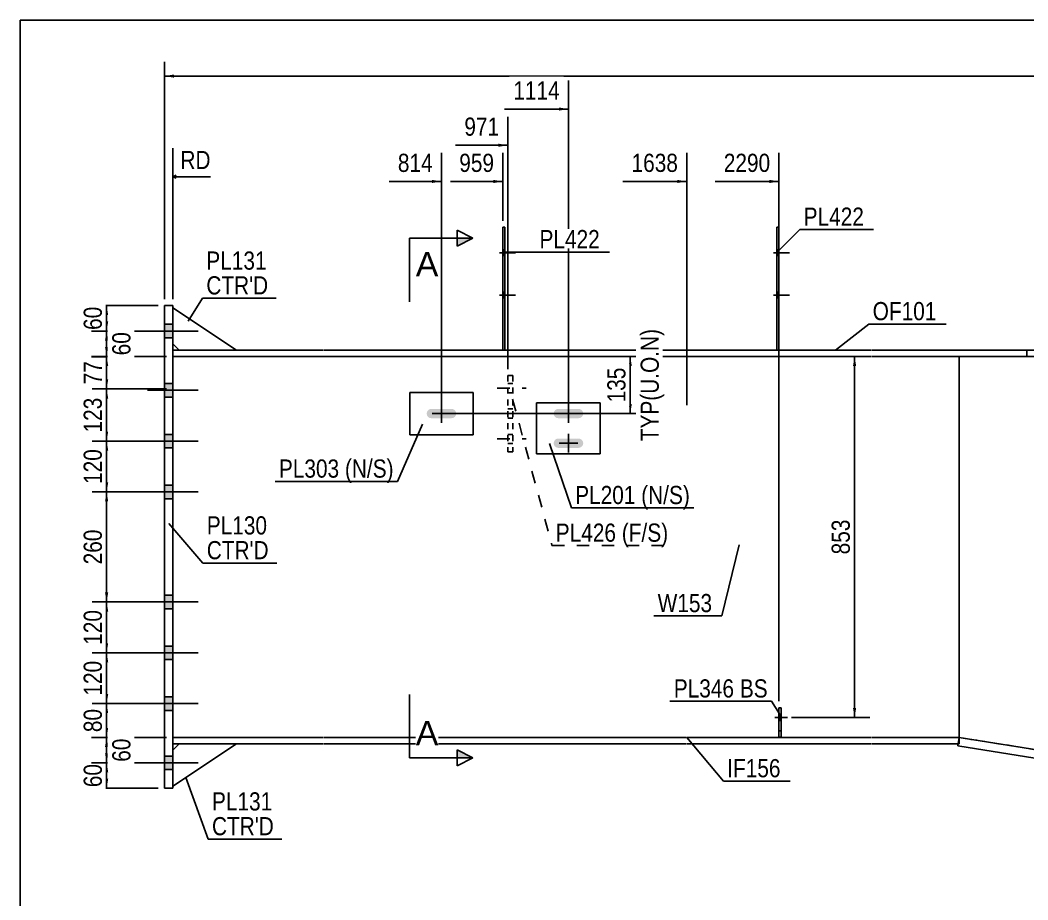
# Model space of a CAD drawing. Header units: millimetres. Extents: x -352 to 52, y -184 to 93.
# Drawn here: x -349.5 to -190.8, y -45.6 to 92.9 of the extents above; entities that cross this region are included whole.
import ezdxf

# ---------------------------------------------------------------- set-up
doc = ezdxf.new("R2010")
doc.units = ezdxf.units.MM
doc.linetypes.add('DXK_LINE_DOT1', pattern=[1.8814, 0.9407, -0.9407])
doc.linetypes.add('DXK_LINE_DOT2', pattern=[3.9198, 1.9599, -1.9599])
doc.styles.add('Arial', font='ARIAL.TTF', dxfattribs={"height": 0.2})
doc.styles.add('Arial Narrow', font='ARIALN.TTF', dxfattribs={"height": 0.2})

# ---------------------------------------------------------------- blocks, each defined once
blk = doc.blocks.new('Unknown-628699806-1211')
at = {"color": 5, "linetype": 'Continuous'}
for p, q in [((50.45, 92.95), (-349.55, 92.95)), ((-349.55, 92.95), (-349.55, -184.05))]:
    blk.add_line(p, q, dxfattribs=at)
blk = doc.blocks.new('Bolt-628699806-1701 - 1232')
at = {"color": 3, "linetype": 'DXK_LINE_DOT2'}
for p, q in [((-230.65, -16.85), (-228.45, -16.85)), ((-230.02, -16.38), (-229.69, -16.38)), ((-230.02, -17.31), (-229.69, -17.31))]:
    blk.add_line(p, q, dxfattribs=at)
blk = doc.blocks.new('Bolt-628699806-1703 - 1232')
at = {"linetype": 'Continuous'}
for points in [[(-230.02, 55.87), (-230.02, 56.8), (-230.35, 56.8), (-230.35, 55.87)], [(-230.02, 55.87), (-230.02, 56.8), (-230.35, 56.8), (-230.35, 55.87)], [(-230.02, 49.2), (-230.02, 50.13), (-230.35, 50.13), (-230.35, 49.2)], [(-230.02, 49.2), (-230.02, 50.13), (-230.35, 50.13), (-230.35, 49.2)]]:
    blk.add_hatch(color=3, dxfattribs=at).paths.add_polyline_path(points)
at = {"color": 3, "linetype": 'Continuous'}
for p, q in [((-230.89, 56.33), (-228.35, 56.33)), ((-230.89, 56.33), (-228.35, 56.33)), ((-230.35, 56.8), (-230.02, 56.8)), ((-230.35, 56.8), (-230.02, 56.8)), ((-230.35, 55.87), (-230.02, 55.87)), ((-230.35, 55.87), (-230.02, 55.87)), ((-230.89, 49.67), (-228.35, 49.67)), ((-230.89, 49.67), (-228.35, 49.67)), ((-230.35, 50.13), (-230.02, 50.13)), ((-230.35, 50.13), (-230.02, 50.13)), ((-230.35, 49.2), (-230.02, 49.2)), ((-230.35, 49.2), (-230.02, 49.2))]:
    blk.add_line(p, q, dxfattribs=at)
blk = doc.blocks.new('Part-628699806-1369 - 1232')
at = {"color": 2, "linetype": 'Continuous'}
for p, q in [((-326.82, 48), (-325.49, 48)), ((-326.82, -28), (-326.82, 48)), ((-325.49, 48), (-325.49, -28)), ((-325.49, -28), (-326.82, -28))]:
    blk.add_line(p, q, dxfattribs=at)
blk = doc.blocks.new('Part-628699806-1462 - 1232')
at = {"color": 2, "linetype": 'Continuous'}
for p, q in [((-273.19, 60.33), (-273.52, 60.33)), ((-273.52, 60.33), (-273.52, 41)), ((-273.19, 60.33), (-273.19, 41))]:
    blk.add_line(p, q, dxfattribs=at)
at = {"color": 7, "linetype": 'DXK_LINE_DOT1'}
blk.add_line((-273.52, 41), (-273.19, 41), dxfattribs=at)
blk = doc.blocks.new('Part-628699806-1398 - 1232')
at = {"color": 2, "linetype": 'Continuous'}
for p, q in [((-325.49, 47.67), (-315.49, 41)), ((-324.49, 41), (-325.49, 42))]:
    blk.add_line(p, q, dxfattribs=at)
at = {"color": 7, "linetype": 'DXK_LINE_DOT1'}
for p, q in [((-325.49, 42), (-325.49, 47.67)), ((-315.49, 41), (-324.49, 41))]:
    blk.add_line(p, q, dxfattribs=at)
blk = doc.blocks.new('Part-628699806-1403 - 1232')
at = {"color": 2, "linetype": 'Continuous'}
for p, q in [((-315.49, -21), (-325.49, -27.67)), ((-325.49, -22), (-324.49, -21))]:
    blk.add_line(p, q, dxfattribs=at)
at = {"color": 7, "linetype": 'DXK_LINE_DOT1'}
for p, q in [((-325.49, -27.67), (-325.49, -22)), ((-324.49, -21), (-315.49, -21))]:
    blk.add_line(p, q, dxfattribs=at)
blk = doc.blocks.new('Part-628699806-1489 - 1232')
at = {"color": 2, "linetype": 'Continuous'}
for p, q in [((-230.02, 60.33), (-230.35, 60.33)), ((-230.35, 60.33), (-230.35, 41)), ((-230.02, 60.33), (-230.02, 41))]:
    blk.add_line(p, q, dxfattribs=at)
at = {"color": 7, "linetype": 'DXK_LINE_DOT1'}
blk.add_line((-230.35, 41), (-230.02, 41), dxfattribs=at)
blk = doc.blocks.new('Part-628699806-1425 - 1232')
at = {"color": 2, "linetype": 'Continuous'}
for p, q in [((-258.19, 32.67), (-268.19, 32.67)), ((-268.19, 32.67), (-268.19, 24.67)), ((-258.19, 24.67), (-258.19, 32.67)), ((-268.19, 24.67), (-258.19, 24.67))]:
    blk.add_line(p, q, dxfattribs=at)
blk = doc.blocks.new('Part-628699806-1511 - 1232')
at = {"color": 2, "linetype": 'Continuous'}
for p, q in [((-230.02, -19.98), (-230.02, -15.31)), ((-229.69, -15.31), (-230.02, -15.31)), ((-229.69, -19.98), (-229.69, -15.31)), ((-230.02, -19.98), (-229.69, -19.98))]:
    blk.add_line(p, q, dxfattribs=at)
at = {"color": 7, "linetype": 'DXK_LINE_DOT1'}
blk.add_line((-230.02, -18.98), (-229.69, -18.98), dxfattribs=at)
blk = doc.blocks.new('Part-628699806-1484 - 1232')
at = {"color": 2, "linetype": 'Continuous'}
for p, q in [((-301.89, -20), (-325.49, -20)), ((-244.59, -20), (-301.79, -20)), ((-215.55, -20), (-244.49, -20)), ((-201.64, -20), (-215.45, -20)), ((-325.49, -21), (-301.89, -21)), ((-301.79, -21), (-244.59, -21)), ((-244.49, -21), (-215.55, -21)), ((-215.45, -21), (-201.8, -21))]:
    blk.add_line(p, q, dxfattribs=at)
at = {"color": 7, "linetype": 'DXK_LINE_DOT1'}
for p, q in [((-325.49, -20), (-325.49, -21)), ((-201.64, -21), (-201.64, -20)), ((-201.64, -21), (-201.8, -21))]:
    blk.add_line(p, q, dxfattribs=at)
blk = doc.blocks.new('Bolt-628699806-1708 - 1232')
at = {"linetype": 'Continuous'}
for points in [[(-326.82, 45.07), (-326.82, 42.93), (-325.49, 42.93), (-325.49, 45.07)], [(-326.82, 45.07), (-326.82, 42.93), (-325.49, 42.93), (-325.49, 45.07)], [(-326.82, 35.73), (-326.82, 33.6), (-325.49, 33.6), (-325.49, 35.73)], [(-326.82, 35.73), (-326.82, 33.6), (-325.49, 33.6), (-325.49, 35.73)], [(-326.82, 27.73), (-326.82, 25.6), (-325.49, 25.6), (-325.49, 27.73)], [(-326.82, 27.73), (-326.82, 25.6), (-325.49, 25.6), (-325.49, 27.73)], [(-326.82, 19.73), (-326.82, 17.6), (-325.49, 17.6), (-325.49, 19.73)], [(-326.82, 19.73), (-326.82, 17.6), (-325.49, 17.6), (-325.49, 19.73)], [(-326.82, 2.4), (-326.82, 0.27), (-325.49, 0.27), (-325.49, 2.4)], [(-326.82, 2.4), (-326.82, 0.27), (-325.49, 0.27), (-325.49, 2.4)], [(-326.82, -5.6), (-326.82, -7.73), (-325.49, -7.73), (-325.49, -5.6)], [(-326.82, -5.6), (-326.82, -7.73), (-325.49, -7.73), (-325.49, -5.6)], [(-326.82, -13.6), (-326.82, -15.73), (-325.49, -15.73), (-325.49, -13.6)], [(-326.82, -13.6), (-326.82, -15.73), (-325.49, -15.73), (-325.49, -13.6)], [(-326.82, -22.93), (-326.82, -25.07), (-325.49, -25.07), (-325.49, -22.93)], [(-326.82, -22.93), (-326.82, -25.07), (-325.49, -25.07), (-325.49, -22.93)]]:
    blk.add_hatch(color=3, dxfattribs=at).paths.add_polyline_path(points)
at = {"color": 3, "linetype": 'Continuous'}
for p, q in [((-326.82, 45.07), (-325.49, 45.07)), ((-326.82, 45.07), (-325.49, 45.07)), ((-329.47, 44), (-321.49, 44)), ((-329.47, 44), (-321.49, 44)), ((-326.82, 42.93), (-325.49, 42.93)), ((-326.82, 42.93), (-325.49, 42.93)), ((-326.82, 35.73), (-325.49, 35.73)), ((-326.82, 35.73), (-325.49, 35.73)), ((-329.47, 34.67), (-321.49, 34.67)), ((-329.47, 34.67), (-321.49, 34.67)), ((-326.82, 33.6), (-325.49, 33.6)), ((-326.82, 33.6), (-325.49, 33.6)), ((-326.82, 27.73), (-325.49, 27.73)), ((-326.82, 27.73), (-325.49, 27.73)), ((-329.47, 26.67), (-321.49, 26.67)), ((-329.47, 26.67), (-321.49, 26.67)), ((-326.82, 25.6), (-325.49, 25.6)), ((-326.82, 25.6), (-325.49, 25.6)), ((-326.82, 19.73), (-325.49, 19.73)), ((-326.82, 19.73), (-325.49, 19.73)), ((-329.47, 18.67), (-321.49, 18.67)), ((-329.47, 18.67), (-321.49, 18.67)), ((-326.82, 17.6), (-325.49, 17.6)), ((-326.82, 17.6), (-325.49, 17.6)), ((-326.82, 2.4), (-325.49, 2.4)), ((-326.82, 2.4), (-325.49, 2.4)), ((-329.47, 1.33), (-321.49, 1.33)), ((-329.47, 1.33), (-321.49, 1.33)), ((-326.82, 0.27), (-325.49, 0.27)), ((-326.82, 0.27), (-325.49, 0.27)), ((-326.82, -5.6), (-325.49, -5.6)), ((-326.82, -5.6), (-325.49, -5.6)), ((-329.47, -6.67), (-321.49, -6.67)), ((-329.47, -6.67), (-321.49, -6.67)), ((-326.82, -7.73), (-325.49, -7.73)), ((-326.82, -7.73), (-325.49, -7.73)), ((-326.82, -13.6), (-325.49, -13.6)), ((-326.82, -13.6), (-325.49, -13.6)), ((-329.47, -14.67), (-321.49, -14.67)), ((-329.47, -14.67), (-321.49, -14.67)), ((-326.82, -15.73), (-325.49, -15.73)), ((-326.82, -15.73), (-325.49, -15.73)), ((-326.82, -22.93), (-325.49, -22.93)), ((-326.82, -22.93), (-325.49, -22.93)), ((-329.47, -24), (-321.49, -24)), ((-329.47, -24), (-321.49, -24)), ((-326.82, -25.07), (-325.49, -25.07)), ((-326.82, -25.07), (-325.49, -25.07))]:
    blk.add_line(p, q, dxfattribs=at)
blk = doc.blocks.new('Part-628699806-1533 - 1232')
at = {"color": 7, "linetype": 'DXK_LINE_DOT1'}
for p, q in [((-230.02, -15.31), (-230.02, -19.98)), ((-229.69, -15.31), (-230.02, -15.31)), ((-229.69, -19.98), (-229.69, -15.31)), ((-230.02, -19.98), (-229.69, -19.98))]:
    blk.add_line(p, q, dxfattribs=at)
blk = doc.blocks.new('Part-628699806-1555 - 1232')
at = {"color": 2, "linetype": 'Continuous'}
for p, q in [((-278.19, 34.33), (-288.19, 34.33)), ((-288.19, 34.33), (-288.19, 27.67)), ((-278.19, 27.67), (-278.19, 34.33)), ((-288.19, 27.67), (-278.19, 27.67))]:
    blk.add_line(p, q, dxfattribs=at)
blk = doc.blocks.new('Bolt-628699806-1705 - 1232')
at = {"linetype": 'Continuous'}
for points in [[(-273.19, 55.87), (-273.19, 56.8), (-273.52, 56.8), (-273.52, 55.87)], [(-273.19, 55.87), (-273.19, 56.8), (-273.52, 56.8), (-273.52, 55.87)], [(-273.19, 49.2), (-273.19, 50.13), (-273.52, 50.13), (-273.52, 49.2)], [(-273.19, 49.2), (-273.19, 50.13), (-273.52, 50.13), (-273.52, 49.2)]]:
    blk.add_hatch(color=3, dxfattribs=at).paths.add_polyline_path(points)
at = {"color": 3, "linetype": 'Continuous'}
for p, q in [((-274.05, 56.33), (-271.52, 56.33)), ((-274.05, 56.33), (-271.52, 56.33)), ((-273.52, 56.8), (-273.19, 56.8)), ((-273.52, 56.8), (-273.19, 56.8)), ((-273.52, 55.87), (-273.19, 55.87)), ((-273.52, 55.87), (-273.19, 55.87)), ((-274.05, 49.67), (-271.52, 49.67)), ((-274.05, 49.67), (-271.52, 49.67)), ((-273.52, 50.13), (-273.19, 50.13)), ((-273.52, 50.13), (-273.19, 50.13)), ((-273.52, 49.2), (-273.19, 49.2)), ((-273.52, 49.2), (-273.19, 49.2))]:
    blk.add_line(p, q, dxfattribs=at)
blk = doc.blocks.new('Bolt-628699806-1699 - 1232')
at = {"linetype": 'Continuous'}
blk.add_hatch(color=3, dxfattribs=at).paths.add_polyline_path([(-285.3, 31.52), (-285.46, 31.28), (-285.52, 31), (-285.46, 30.72), (-285.3, 30.48), (-285.07, 30.32), (-284.79, 30.27), (-281.59, 30.27), (-281.31, 30.32), (-281.07, 30.48), (-280.91, 30.72), (-280.85, 31), (-280.91, 31.28), (-281.07, 31.52), (-281.31, 31.68), (-281.59, 31.73), (-284.79, 31.73), (-285.07, 31.68)])
at = {"color": 3, "linetype": 'Continuous'}
for p, q in [((-283.19, 32.47), (-283.19, 29.53)), ((-281.72, 31), (-284.65, 31))]:
    blk.add_line(p, q, dxfattribs=at)
blk = doc.blocks.new('Bolt-628699806-1700 - 1232')
at = {"color": 3, "linetype": 'DXK_LINE_DOT2'}
for p, q in [((-274.39, 35), (-269.85, 35)), ((-272.72, 35.73), (-271.92, 35.73)), ((-272.72, 34.27), (-271.92, 34.27)), ((-274.39, 31), (-269.85, 31)), ((-272.72, 31.73), (-271.92, 31.73)), ((-272.72, 30.27), (-271.92, 30.27)), ((-274.39, 27), (-269.85, 27)), ((-272.72, 27.73), (-271.92, 27.73)), ((-272.72, 26.27), (-271.92, 26.27))]:
    blk.add_line(p, q, dxfattribs=at)
blk = doc.blocks.new('Bolt-628699806-1702 - 1232')
at = {"linetype": 'Continuous'}
blk.add_hatch(color=3, dxfattribs=at).paths.add_polyline_path([(-229.69, -17.31), (-229.69, -16.38), (-230.02, -16.38), (-230.02, -17.31)])
at = {"color": 3, "linetype": 'Continuous'}
for p, q in [((-230.55, -16.85), (-229.69, -16.85)), ((-230.02, -16.38), (-229.69, -16.38)), ((-230.02, -17.31), (-229.69, -17.31))]:
    blk.add_line(p, q, dxfattribs=at)
blk = doc.blocks.new('Bolt-628699806-1710 - 1232')
at = {"linetype": 'Continuous'}
for points in [[(-265.3, 31.52), (-265.46, 31.28), (-265.52, 31), (-265.46, 30.72), (-265.3, 30.48), (-265.07, 30.32), (-264.79, 30.27), (-261.59, 30.27), (-261.31, 30.32), (-261.07, 30.48), (-260.91, 30.72), (-260.85, 31), (-260.91, 31.28), (-261.07, 31.52), (-261.31, 31.68), (-261.59, 31.73), (-264.79, 31.73), (-265.07, 31.68)], [(-265.3, 26.85), (-265.46, 26.61), (-265.52, 26.33), (-265.46, 26.05), (-265.3, 25.82), (-265.07, 25.66), (-264.79, 25.6), (-261.59, 25.6), (-261.31, 25.66), (-261.07, 25.82), (-260.91, 26.05), (-260.85, 26.33), (-260.91, 26.61), (-261.07, 26.85), (-261.31, 27.01), (-261.59, 27.07), (-264.79, 27.07), (-265.07, 27.01)]]:
    blk.add_hatch(color=3, dxfattribs=at).paths.add_polyline_path(points)
at = {"color": 3, "linetype": 'Continuous'}
for p, q in [((-263.19, 32.47), (-263.19, 29.53)), ((-261.72, 31), (-264.65, 31)), ((-263.19, 27.8), (-263.19, 24.87)), ((-261.72, 26.33), (-264.65, 26.33))]:
    blk.add_line(p, q, dxfattribs=at)
blk = doc.blocks.new('Part-628699806-1753 - 1232')
at = {"color": 7, "linetype": 'DXK_LINE_DOT1'}
for p, q in [((-272.72, 37), (-272.72, 25)), ((-272.72, 37), (-271.92, 37)), ((-271.92, 37), (-271.92, 25)), ((-272.72, 25), (-271.92, 25))]:
    blk.add_line(p, q, dxfattribs=at)
blk = doc.blocks.new('Part-628699806-1895 - 1232')
at = {"color": 2, "linetype": 'Continuous'}
for p, q in [((-201.64, -20), (-201.85, -21.32)), ((-76.16, -40), (-201.64, -20)), ((-76.37, -41.32), (-201.85, -21.32)), ((-76.16, -40), (-76.37, -41.32))]:
    blk.add_line(p, q, dxfattribs=at)
blk = doc.blocks.new('Part-628699806-1917 - 1232')
at = {"color": 7, "linetype": 'DXK_LINE_DOT1'}
for p, q in [((-301.89, 40), (-325.49, 40)), ((-325.49, 40), (-325.49, -20)), ((-244.59, 40), (-301.79, 40)), ((-215.55, 40), (-244.49, 40)), ((-201.64, 40), (-215.45, 40)), ((-201.64, 40), (-201.64, -20)), ((-301.89, -20), (-325.49, -20)), ((-244.59, -20), (-301.79, -20)), ((-215.55, -20), (-244.49, -20)), ((-201.64, -20), (-215.45, -20))]:
    blk.add_line(p, q, dxfattribs=at)
blk = doc.blocks.new('Part-628699806-1939 - 1232')
at = {"color": 2, "linetype": 'Continuous'}
blk.add_line((-201.64, 40), (-201.64, -20), dxfattribs=at)
at = {"color": 7, "linetype": 'DXK_LINE_DOT1'}
for p, q in [((-76.16, 40), (-201.64, 40)), ((-76.16, -40), (-76.16, 40)), ((-201.64, -20), (-76.16, -40))]:
    blk.add_line(p, q, dxfattribs=at)
blk = doc.blocks.new('Part-628699806-1961 - 1232')
at = {"color": 2, "linetype": 'Continuous'}
for p, q in [((-301.89, 41), (-325.49, 41)), ((-301.89, 40), (-325.49, 40)), ((-244.59, 41), (-301.79, 41)), ((-244.59, 40), (-301.79, 40)), ((-215.55, 41), (-244.49, 41)), ((-215.55, 40), (-244.49, 40)), ((-191, 41), (-215.45, 41)), ((-191, 40), (-215.45, 40))]:
    blk.add_line(p, q, dxfattribs=at)
at = {"color": 7, "linetype": 'DXK_LINE_DOT1'}
for p, q in [((-325.49, 41), (-325.49, 40)), ((-191, 41), (-191, 40))]:
    blk.add_line(p, q, dxfattribs=at)
blk = doc.blocks.new('Part-628699806-1983 - 1232')
at = {"color": 2, "linetype": 'Continuous'}
for p, q in [((-191, 41), (23.69, 41)), ((-191, 41), (-191, 40)), ((-191, 40), (23.69, 40))]:
    blk.add_line(p, q, dxfattribs=at)
blk = doc.blocks.new('StraightDimension-628699806-2635 - 1232')
at = {"linetype": 'Continuous'}
for points in [[(-336.18, 46.5), (-335.93, 48), (-335.68, 46.5)], [(-335.68, 45.5), (-335.93, 44), (-336.18, 45.5)]]:
    blk.add_hatch(color=7, dxfattribs=at).paths.add_polyline_path(points)
at = {"color": 7, "linetype": 'Continuous'}
for p, q in [((-327.82, 48), (-338.18, 48)), ((-335.93, 44), (-335.93, 48)), ((-326.49, 44), (-338.18, 44))]:
    blk.add_line(p, q, dxfattribs=at)
at = {"color": 0}
blk.add_wipeout([(-336.08, 48.43), (-340.28, 48.43), (-340.28, 43.57), (-336.08, 43.57)], dxfattribs=at)
at = {"color": 3, "style": 'Arial Narrow'}
blk.add_text('60', height=2.863, rotation=90.0002, dxfattribs=at).set_placement((-336.68, 44.17))
blk = doc.blocks.new('StraightDimension-628699806-2567 - 1232')
at = {"linetype": 'Continuous'}
for points in [[(-336.18, -16.16), (-335.93, -14.66), (-335.68, -16.16)], [(-335.68, -18.5), (-335.93, -20), (-336.18, -18.5)]]:
    blk.add_hatch(color=7, dxfattribs=at).paths.add_polyline_path(points)
at = {"color": 7, "linetype": 'Continuous'}
for p, q in [((-326.49, -14.66), (-338.18, -14.66)), ((-335.93, -20), (-335.93, -14.66)), ((-326.49, -20), (-338.18, -20))]:
    blk.add_line(p, q, dxfattribs=at)
at = {"color": 0}
blk.add_wipeout([(-336.08, -14.9), (-340.28, -14.9), (-340.28, -19.76), (-336.08, -19.76)], dxfattribs=at)
at = {"color": 3, "style": 'Arial Narrow'}
blk.add_text('80', height=2.863, rotation=90.0002, dxfattribs=at).set_placement((-336.68, -19.16))
blk = doc.blocks.new('StraightDimension-628699806-2582 - 1232')
at = {"linetype": 'Continuous'}
for points in [[(-336.18, -0.17), (-335.93, 1.33), (-335.68, -0.17)], [(-335.68, -5.17), (-335.93, -6.67), (-336.18, -5.17)]]:
    blk.add_hatch(color=7, dxfattribs=at).paths.add_polyline_path(points)
at = {"color": 7, "linetype": 'Continuous'}
for p, q in [((-326.49, 1.33), (-338.18, 1.33)), ((-335.93, -6.67), (-335.93, 1.33)), ((-326.49, -6.67), (-338.18, -6.67))]:
    blk.add_line(p, q, dxfattribs=at)
at = {"color": 0}
blk.add_wipeout([(-336.08, 0.68), (-340.28, 0.68), (-340.28, -6.01), (-336.08, -6.01)], dxfattribs=at)
at = {"color": 3, "style": 'Arial Narrow'}
blk.add_text('120', height=2.863, rotation=90.0002, dxfattribs=at).set_placement((-336.68, -5.41))
blk = doc.blocks.new('StraightDimension-628699806-2574 - 1232')
at = {"linetype": 'Continuous'}
for points in [[(-336.18, -8.17), (-335.93, -6.67), (-335.68, -8.17)], [(-335.68, -13.16), (-335.93, -14.66), (-336.18, -13.16)]]:
    blk.add_hatch(color=7, dxfattribs=at).paths.add_polyline_path(points)
at = {"color": 7, "linetype": 'Continuous'}
for p, q in [((-326.49, -6.67), (-338.18, -6.67)), ((-335.93, -14.66), (-335.93, -6.67)), ((-326.49, -14.66), (-338.18, -14.66))]:
    blk.add_line(p, q, dxfattribs=at)
at = {"color": 0}
blk.add_wipeout([(-336.08, -7.32), (-340.28, -7.32), (-340.28, -14.01), (-336.08, -14.01)], dxfattribs=at)
at = {"color": 3, "style": 'Arial Narrow'}
blk.add_text('120', height=2.863, rotation=90.0002, dxfattribs=at).set_placement((-336.68, -13.41))
blk = doc.blocks.new('StraightDimension-628699806-2474 - 1232')
at = {"linetype": 'Continuous'}
blk.add_hatch(color=7, dxfattribs=at).paths.add_polyline_path([(-325.32, 83.89), (-326.82, 84.14), (-325.32, 84.39)])
at = {"color": 7, "linetype": 'Continuous'}
for p, q in [((-326.82, 49), (-326.82, 86.39)), ((-326.82, 84.14), (36.03, 84.14))]:
    blk.add_line(p, q, dxfattribs=at)
blk = doc.blocks.new('StraightDimension-628699806-2503 - 1232')
at = {"linetype": 'Continuous'}
for points in [[(-218.36, 38.5), (-218.11, 40), (-217.86, 38.5)], [(-217.86, -15.35), (-218.11, -16.85), (-218.36, -15.35)]]:
    blk.add_hatch(color=7, dxfattribs=at).paths.add_polyline_path(points)
at = {"color": 7, "linetype": 'Continuous'}
for p, q in [((-228.07, 40), (-215.71, 40)), ((-218.11, -16.85), (-218.11, 40)), ((-228.07, -16.85), (-215.71, -16.85))]:
    blk.add_line(p, q, dxfattribs=at)
at = {"color": 0}
blk.add_wipeout([(-218.26, 14.92), (-222.46, 14.92), (-222.46, 8.23), (-218.26, 8.23)], dxfattribs=at)
at = {"color": 3, "style": 'Arial Narrow'}
blk.add_text('853', height=2.863, rotation=90.0002, dxfattribs=at).set_placement((-218.86, 8.83))
blk = doc.blocks.new('StraightDimension-628699806-2515 - 1232')
at = {"linetype": 'Continuous'}
for points in [[(-253.7, 38.5), (-253.45, 40), (-253.2, 38.5)], [(-253.2, 32.5), (-253.45, 31), (-253.7, 32.5)]]:
    blk.add_hatch(color=7, dxfattribs=at).paths.add_polyline_path(points)
at = {"color": 7, "linetype": 'Continuous'}
for p, q in [((-313.48, 40), (-251.05, 40)), ((-253.45, 31), (-253.45, 40)), ((-282.19, 31), (-251.05, 31))]:
    blk.add_line(p, q, dxfattribs=at)
at = {"color": 0, "linetype": 'Continuous'}
blk.add_wipeout([(-248.35, 44.95), (-252.55, 44.95), (-252.55, 26.05), (-248.35, 26.05)], dxfattribs=at)
at = {"color": 0}
blk.add_wipeout([(-253.6, 38.84), (-257.8, 38.84), (-257.8, 32.16), (-253.6, 32.16)], dxfattribs=at)
at = {"color": 3, "linetype": 'Continuous', "style": 'Arial Narrow'}
blk.add_text('TYP(U.O.N)', height=2.863, rotation=90.0002, dxfattribs=at).set_placement((-248.95, 26.65))
at = {"color": 3, "style": 'Arial Narrow'}
blk.add_text('135', height=2.863, rotation=90.0002, dxfattribs=at).set_placement((-254.2, 32.76))
blk = doc.blocks.new('StraightDimension-628699806-2535 - 1232')
at = {"linetype": 'Continuous'}
for points in [[(-336.18, -25.5), (-335.93, -24), (-335.68, -25.5)], [(-335.68, -26.5), (-335.93, -28), (-336.18, -26.5)]]:
    blk.add_hatch(color=7, dxfattribs=at).paths.add_polyline_path(points)
at = {"color": 7, "linetype": 'Continuous'}
for p, q in [((-326.49, -24), (-338.18, -24)), ((-335.93, -28), (-335.93, -24)), ((-327.82, -28), (-338.18, -28))]:
    blk.add_line(p, q, dxfattribs=at)
at = {"color": 0}
blk.add_wipeout([(-336.08, -23.57), (-340.28, -23.57), (-340.28, -28.43), (-336.08, -28.43)], dxfattribs=at)
at = {"color": 3, "style": 'Arial Narrow'}
blk.add_text('60', height=2.863, rotation=90.0002, dxfattribs=at).set_placement((-336.68, -27.83))
blk = doc.blocks.new('StraightDimension-628699806-2552 - 1232')
at = {"linetype": 'Continuous'}
for points in [[(-336.18, -21.5), (-335.93, -20), (-335.68, -21.5)], [(-335.68, -22.5), (-335.93, -24), (-336.18, -22.5)]]:
    blk.add_hatch(color=7, dxfattribs=at).paths.add_polyline_path(points)
at = {"color": 7, "linetype": 'Continuous'}
for p, q in [((-326.49, -20), (-338.33, -20)), ((-335.93, -24), (-335.93, -20)), ((-326.49, -24), (-338.33, -24))]:
    blk.add_line(p, q, dxfattribs=at)
at = {"color": 0}
blk.add_wipeout([(-331.58, -19.57), (-335.78, -19.57), (-335.78, -24.43), (-331.58, -24.43)], dxfattribs=at)
at = {"color": 3, "style": 'Arial Narrow'}
blk.add_text('60', height=2.863, rotation=90.0002, dxfattribs=at).set_placement((-332.18, -23.83))
blk = doc.blocks.new('StraightDimension-628699806-2589 - 1232')
at = {"linetype": 'Continuous'}
for points in [[(-336.18, 17.17), (-335.93, 18.67), (-335.68, 17.17)], [(-335.68, 2.83), (-335.93, 1.33), (-336.18, 2.83)]]:
    blk.add_hatch(color=7, dxfattribs=at).paths.add_polyline_path(points)
at = {"color": 7, "linetype": 'Continuous'}
for p, q in [((-326.49, 18.67), (-338.18, 18.67)), ((-335.93, 1.33), (-335.93, 18.67)), ((-326.49, 1.33), (-338.18, 1.33))]:
    blk.add_line(p, q, dxfattribs=at)
at = {"color": 0}
blk.add_wipeout([(-336.08, 13.34), (-340.28, 13.34), (-340.28, 6.66), (-336.08, 6.66)], dxfattribs=at)
at = {"color": 3, "style": 'Arial Narrow'}
blk.add_text('260', height=2.863, rotation=90.0002, dxfattribs=at).set_placement((-336.68, 7.26))
blk = doc.blocks.new('StraightDimension-628699806-2596 - 1232')
at = {"linetype": 'Continuous'}
for points in [[(-336.18, 25.17), (-335.93, 26.67), (-335.68, 25.17)], [(-335.68, 20.17), (-335.93, 18.67), (-336.18, 20.17)]]:
    blk.add_hatch(color=7, dxfattribs=at).paths.add_polyline_path(points)
at = {"color": 7, "linetype": 'Continuous'}
for p, q in [((-326.49, 26.67), (-338.18, 26.67)), ((-335.93, 18.67), (-335.93, 26.67)), ((-326.49, 18.67), (-338.18, 18.67))]:
    blk.add_line(p, q, dxfattribs=at)
at = {"color": 0}
blk.add_wipeout([(-336.08, 26.01), (-340.28, 26.01), (-340.28, 19.32), (-336.08, 19.32)], dxfattribs=at)
at = {"color": 3, "style": 'Arial Narrow'}
blk.add_text('120', height=2.863, rotation=90.0002, dxfattribs=at).set_placement((-336.68, 19.92))
blk = doc.blocks.new('StraightDimension-628699806-2603 - 1232')
at = {"linetype": 'Continuous'}
for points in [[(-336.18, 33.37), (-335.93, 34.87), (-335.68, 33.37)], [(-335.68, 28.17), (-335.93, 26.67), (-336.18, 28.17)]]:
    blk.add_hatch(color=7, dxfattribs=at).paths.add_polyline_path(points)
at = {"color": 7, "linetype": 'Continuous'}
for p, q in [((-326.49, 34.87), (-338.18, 34.87)), ((-335.93, 26.67), (-335.93, 34.87)), ((-326.49, 26.67), (-338.18, 26.67))]:
    blk.add_line(p, q, dxfattribs=at)
at = {"color": 0}
blk.add_wipeout([(-336.08, 34.11), (-340.28, 34.11), (-340.28, 27.42), (-336.08, 27.42)], dxfattribs=at)
at = {"color": 3, "style": 'Arial Narrow'}
blk.add_text('123', height=2.863, rotation=90.0002, dxfattribs=at).set_placement((-336.68, 28.02))
blk = doc.blocks.new('StraightDimension-628699806-2612 - 1232')
at = {"linetype": 'Continuous'}
for points in [[(-336.18, 38.5), (-335.93, 40), (-335.68, 38.5)], [(-335.68, 36.37), (-335.93, 34.87), (-336.18, 36.37)]]:
    blk.add_hatch(color=7, dxfattribs=at).paths.add_polyline_path(points)
at = {"color": 7, "linetype": 'Continuous'}
for p, q in [((-326.49, 40), (-338.18, 40)), ((-335.93, 34.87), (-335.93, 40)), ((-326.49, 34.87), (-338.18, 34.87))]:
    blk.add_line(p, q, dxfattribs=at)
at = {"color": 0}
blk.add_wipeout([(-336.08, 39.86), (-340.28, 39.86), (-340.28, 35.01), (-336.08, 35.01)], dxfattribs=at)
at = {"color": 3, "style": 'Arial Narrow'}
blk.add_text('77', height=2.863, rotation=90.0002, dxfattribs=at).set_placement((-336.68, 35.61))
blk = doc.blocks.new('StraightDimension-628699806-2619 - 1232')
at = {"linetype": 'Continuous'}
for points in [[(-336.18, 42.5), (-335.93, 44), (-335.68, 42.5)], [(-335.68, 41.5), (-335.93, 40), (-336.18, 41.5)]]:
    blk.add_hatch(color=7, dxfattribs=at).paths.add_polyline_path(points)
at = {"color": 7, "linetype": 'Continuous'}
for p, q in [((-326.49, 44), (-338.33, 44)), ((-335.93, 40), (-335.93, 44)), ((-326.49, 40), (-338.33, 40))]:
    blk.add_line(p, q, dxfattribs=at)
at = {"color": 0}
blk.add_wipeout([(-331.58, 44.43), (-335.78, 44.43), (-335.78, 39.57), (-331.58, 39.57)], dxfattribs=at)
at = {"color": 3, "style": 'Arial Narrow'}
blk.add_text('60', height=2.863, rotation=90.0002, dxfattribs=at).set_placement((-332.18, 40.17))
blk = doc.blocks.new('StraightDimension-628699806-4272 - 1232')
at = {"linetype": 'Continuous'}
blk.add_hatch(color=7, dxfattribs=at).paths.add_polyline_path([(-231.52, 67.8), (-230.02, 67.55), (-231.52, 67.3)])
at = {"color": 7, "linetype": 'Continuous'}
for p, q in [((-230.02, -14.31), (-230.02, 72.05)), ((-240.08, 67.55), (-230.02, 67.55))]:
    blk.add_line(p, q, dxfattribs=at)
at = {"color": 0}
blk.add_wipeout([(-230.79, 68.45), (-230.79, 72.65), (-239.31, 72.65), (-239.31, 68.45)], dxfattribs=at)
at = {"color": 3, "style": 'Arial Narrow'}
blk.add_text('2290', height=2.863, dxfattribs=at).set_placement((-238.71, 69.05))
blk = doc.blocks.new('StraightDimension-628699806-4273 - 1232')
at = {"linetype": 'Continuous'}
blk.add_hatch(color=7, dxfattribs=at).paths.add_polyline_path([(-246.05, 67.8), (-244.55, 67.55), (-246.05, 67.3)])
at = {"color": 7, "linetype": 'Continuous'}
for p, q in [((-244.55, 32.33), (-244.55, 72.05)), ((-254.61, 67.55), (-244.55, 67.55))]:
    blk.add_line(p, q, dxfattribs=at)
at = {"color": 0}
blk.add_wipeout([(-245.32, 68.45), (-245.32, 72.65), (-253.84, 72.65), (-253.84, 68.45)], dxfattribs=at)
at = {"color": 3, "style": 'Arial Narrow'}
blk.add_text('1638', height=2.863, dxfattribs=at).set_placement((-253.24, 69.05))
blk = doc.blocks.new('StraightDimension-628699806-4274 - 1232')
at = {"linetype": 'Continuous'}
blk.add_hatch(color=7, dxfattribs=at).paths.add_polyline_path([(-264.69, 79.2), (-263.19, 78.95), (-264.69, 78.7)])
at = {"color": 7, "linetype": 'Continuous'}
for p, q in [((-263.19, 32), (-263.19, 83.45)), ((-273.25, 78.95), (-263.19, 78.95))]:
    blk.add_line(p, q, dxfattribs=at)
at = {"color": 0}
blk.add_wipeout([(-263.96, 79.85), (-263.96, 84.05), (-272.47, 84.05), (-272.47, 79.85)], dxfattribs=at)
at = {"color": 3, "style": 'Arial Narrow'}
blk.add_text('1114', height=2.863, dxfattribs=at).set_placement((-271.87, 80.45))
blk = doc.blocks.new('StraightDimension-628699806-4275 - 1232')
at = {"linetype": 'Continuous'}
blk.add_hatch(color=7, dxfattribs=at).paths.add_polyline_path([(-274.22, 73.5), (-272.72, 73.25), (-274.22, 73)])
at = {"color": 7, "linetype": 'Continuous'}
for p, q in [((-272.72, 38), (-272.72, 77.75)), ((-280.95, 73.25), (-272.72, 73.25))]:
    blk.add_line(p, q, dxfattribs=at)
at = {"color": 0}
blk.add_wipeout([(-273.49, 74.15), (-273.49, 78.35), (-280.18, 78.35), (-280.18, 74.15)], dxfattribs=at)
at = {"color": 3, "style": 'Arial Narrow'}
blk.add_text('971', height=2.863, dxfattribs=at).set_placement((-279.58, 74.75))
blk = doc.blocks.new('StraightDimension-628699806-4276 - 1232')
at = {"linetype": 'Continuous'}
blk.add_hatch(color=7, dxfattribs=at).paths.add_polyline_path([(-275.02, 67.8), (-273.52, 67.55), (-275.02, 67.3)])
at = {"color": 7, "linetype": 'Continuous'}
for p, q in [((-273.52, 61.33), (-273.52, 72.05)), ((-281.75, 67.55), (-273.52, 67.55))]:
    blk.add_line(p, q, dxfattribs=at)
at = {"color": 0}
blk.add_wipeout([(-274.29, 68.45), (-274.29, 72.65), (-280.98, 72.65), (-280.98, 68.45)], dxfattribs=at)
at = {"color": 3, "style": 'Arial Narrow'}
blk.add_text('959', height=2.863, dxfattribs=at).set_placement((-280.38, 69.05))
blk = doc.blocks.new('StraightDimension-628699806-4277 - 1232')
at = {"linetype": 'Continuous'}
blk.add_hatch(color=7, dxfattribs=at).paths.add_polyline_path([(-284.69, 67.8), (-283.19, 67.55), (-284.69, 67.3)])
at = {"color": 7, "linetype": 'Continuous'}
for p, q in [((-283.19, 32), (-283.19, 72.05)), ((-291.42, 67.55), (-283.19, 67.55))]:
    blk.add_line(p, q, dxfattribs=at)
at = {"color": 0, "linetype": 'Continuous'}
blk.add_wipeout([(-318.95, 68.9), (-318.95, 73.1), (-324.9, 73.1), (-324.9, 68.9)], dxfattribs=at)
at = {"color": 7, "linetype": 'Continuous'}
for p, q in [((-325.49, 49), (-325.49, 72.8)), ((-324.99, 68.55), (-325.49, 68.3)), ((-324.99, 68.05), (-325.49, 68.3)), ((-319.55, 68.3), (-325.49, 68.3))]:
    blk.add_line(p, q, dxfattribs=at)
at = {"color": 3, "linetype": 'Continuous', "style": 'Arial Narrow'}
blk.add_text('RD', height=2.863, dxfattribs=at).set_placement((-324.3, 69.5))
at = {"color": 0}
blk.add_wipeout([(-283.96, 68.45), (-283.96, 72.65), (-290.65, 72.65), (-290.65, 68.45)], dxfattribs=at)
at = {"color": 3, "style": 'Arial Narrow'}
blk.add_text('814', height=2.863, dxfattribs=at).set_placement((-290.05, 69.05))
blk = doc.blocks.new('Mark-628699806-1365 - 1232')
at = {"color": 0}
for points in [[(-310.64, 11.96), (-310.64, 14.96), (-320.15, 14.96), (-320.15, 11.96)], [(-310.39, 8.06), (-310.39, 11.06), (-320.15, 11.06), (-320.15, 8.06)]]:
    blk.add_wipeout(points, dxfattribs=at)
for points in [[(-310.64, 11.96), (-310.64, 14.96), (-320.15, 14.96), (-320.15, 11.96)], [(-310.39, 8.06), (-310.39, 11.06), (-320.15, 11.06), (-320.15, 8.06)]]:
    blk.add_wipeout(points, dxfattribs=at)
at = {"color": 7, "linetype": 'Continuous'}
for p, q in [((-326.14, 13.7), (-320.75, 7.46)), ((-320.75, 7.46), (-309.14, 7.46))]:
    blk.add_line(p, q, dxfattribs=at)
at = {"color": 3, "style": 'Arial Narrow'}
blk.add_text('PL130', height=2.863, dxfattribs=at).set_placement((-320.15, 11.96))
at = {"color": 1, "style": 'Arial Narrow'}
blk.add_text("CTR'D", height=2.863, dxfattribs=at).set_placement((-320.15, 8.06))
blk = doc.blocks.new('Mark-628699806-1458 - 1232')
at = {"color": 0}
blk.add_wipeout([(-258.24, 57.04), (-258.24, 60.04), (-267.74, 60.04), (-267.74, 57.04)], dxfattribs=at)
blk.add_wipeout([(-258.24, 57.04), (-258.24, 60.04), (-267.74, 60.04), (-267.74, 57.04)], dxfattribs=at)
at = {"color": 7, "linetype": 'Continuous'}
for p, q in [((-273.43, 56.44), (-268.34, 56.44)), ((-268.34, 56.44), (-256.74, 56.44))]:
    blk.add_line(p, q, dxfattribs=at)
at = {"color": 3, "style": 'Arial Narrow'}
blk.add_text('PL422', height=2.863, dxfattribs=at).set_placement((-267.74, 57.04))
blk = doc.blocks.new('Mark-628699806-1394 - 1232')
at = {"color": 0}
for points in [[(-310.72, 53.66), (-310.72, 56.66), (-320.22, 56.66), (-320.22, 53.66)], [(-310.47, 49.76), (-310.47, 52.76), (-320.22, 52.76), (-320.22, 49.76)]]:
    blk.add_wipeout(points, dxfattribs=at)
for points in [[(-310.72, 53.66), (-310.72, 56.66), (-320.22, 56.66), (-320.22, 53.66)], [(-310.47, 49.76), (-310.47, 52.76), (-320.22, 52.76), (-320.22, 49.76)]]:
    blk.add_wipeout(points, dxfattribs=at)
at = {"color": 7, "linetype": 'Continuous'}
for p, q in [((-323.08, 45.55), (-320.82, 49.16)), ((-320.82, 49.16), (-309.22, 49.16))]:
    blk.add_line(p, q, dxfattribs=at)
at = {"color": 3, "style": 'Arial Narrow'}
blk.add_text('PL131', height=2.863, dxfattribs=at).set_placement((-320.22, 53.66))
at = {"color": 1, "style": 'Arial Narrow'}
blk.add_text("CTR'D", height=2.863, dxfattribs=at).set_placement((-320.22, 49.76))
blk = doc.blocks.new('Mark-628699806-1399 - 1232')
at = {"color": 0}
for points in [[(-309.82, -31.5), (-309.82, -28.5), (-319.33, -28.5), (-319.33, -31.5)], [(-309.57, -35.4), (-309.57, -32.4), (-319.33, -32.4), (-319.33, -35.4)]]:
    blk.add_wipeout(points, dxfattribs=at)
for points in [[(-309.82, -31.5), (-309.82, -28.5), (-319.33, -28.5), (-319.33, -31.5)], [(-309.57, -35.4), (-309.57, -32.4), (-319.33, -32.4), (-319.33, -35.4)]]:
    blk.add_wipeout(points, dxfattribs=at)
at = {"color": 7, "linetype": 'Continuous'}
for p, q in [((-323.46, -26.31), (-319.93, -36)), ((-319.93, -36), (-308.32, -36))]:
    blk.add_line(p, q, dxfattribs=at)
at = {"color": 3, "style": 'Arial Narrow'}
blk.add_text('PL131', height=2.863, dxfattribs=at).set_placement((-319.33, -31.5))
at = {"color": 1, "style": 'Arial Narrow'}
blk.add_text("CTR'D", height=2.863, dxfattribs=at).set_placement((-319.33, -35.4))
blk = doc.blocks.new('Mark-628699806-1485 - 1232')
at = {"color": 0}
blk.add_wipeout([(-216.63, 60.58), (-216.63, 63.58), (-226.13, 63.58), (-226.13, 60.58)], dxfattribs=at)
blk.add_wipeout([(-216.63, 60.58), (-216.63, 63.58), (-226.13, 63.58), (-226.13, 60.58)], dxfattribs=at)
at = {"color": 7, "linetype": 'Continuous'}
for p, q in [((-230.27, 56.45), (-226.73, 59.98)), ((-226.73, 59.98), (-215.13, 59.98))]:
    blk.add_line(p, q, dxfattribs=at)
at = {"color": 3, "style": 'Arial Narrow'}
blk.add_text('PL422', height=2.863, dxfattribs=at).set_placement((-226.13, 60.58))
blk = doc.blocks.new('Mark-628699806-1421 - 1232')
at = {"color": 0}
for points in [[(-252.62, 16.75), (-252.62, 19.75), (-262.12, 19.75), (-262.12, 16.75)], [(-244.05, 16.75), (-244.05, 19.75), (-251.72, 19.75), (-251.72, 16.75)]]:
    blk.add_wipeout(points, dxfattribs=at)
for points in [[(-252.62, 16.75), (-252.62, 19.75), (-262.12, 19.75), (-262.12, 16.75)], [(-244.05, 16.75), (-244.05, 19.75), (-251.72, 19.75), (-251.72, 16.75)]]:
    blk.add_wipeout(points, dxfattribs=at)
at = {"color": 7, "linetype": 'Continuous'}
for p, q in [((-266.17, 26.29), (-262.72, 16.15)), ((-262.72, 16.15), (-243.45, 16.15))]:
    blk.add_line(p, q, dxfattribs=at)
at = {"color": 3, "style": 'Arial Narrow'}
for s, p in [('PL201', (-262.12, 16.75)), ('(N/', (-251.72, 16.75)), ('S)', (-247.34, 16.75))]:
    blk.add_text(s, height=2.863, dxfattribs=at).set_placement(p)
blk = doc.blocks.new('Mark-628699806-1480 - 1232')
at = {"color": 0}
blk.add_wipeout([(-229.76, -26.27), (-229.76, -23.27), (-238.17, -23.27), (-238.17, -26.27)], dxfattribs=at)
blk.add_wipeout([(-229.76, -26.27), (-229.76, -23.27), (-238.17, -23.27), (-238.17, -26.27)], dxfattribs=at)
at = {"color": 7, "linetype": 'Continuous'}
for p, q in [((-244.53, -20), (-238.77, -26.87)), ((-238.77, -26.87), (-228.26, -26.87))]:
    blk.add_line(p, q, dxfattribs=at)
at = {"color": 3, "style": 'Arial Narrow'}
blk.add_text('IF156', height=2.863, dxfattribs=at).set_placement((-238.17, -26.27))
blk = doc.blocks.new('Mark-628699806-1551 - 1232')
at = {"color": 0}
for points in [[(-299.29, 20.91), (-299.29, 23.91), (-308.79, 23.91), (-308.79, 20.91)], [(-290.72, 20.91), (-290.72, 23.91), (-298.39, 23.91), (-298.39, 20.91)]]:
    blk.add_wipeout(points, dxfattribs=at)
for points in [[(-299.29, 20.91), (-299.29, 23.91), (-308.79, 23.91), (-308.79, 20.91)], [(-290.72, 20.91), (-290.72, 23.91), (-298.39, 23.91), (-298.39, 20.91)]]:
    blk.add_wipeout(points, dxfattribs=at)
at = {"color": 7, "linetype": 'Continuous'}
for p in [(-286.18, 29.35), (-309.39, 20.31)]:
    blk.add_line(p, (-290.12, 20.31), dxfattribs=at)
at = {"color": 3, "style": 'Arial Narrow'}
for s, p in [('PL303', (-308.79, 20.91)), ('(N/', (-298.39, 20.91)), ('S)', (-294.01, 20.91))]:
    blk.add_text(s, height=2.863, dxfattribs=at).set_placement(p)
blk = doc.blocks.new('Mark-628699806-1749 - 1232')
at = {"color": 0}
for points in [[(-255.68, 10.82), (-255.68, 13.82), (-265.18, 13.82), (-265.18, 10.82)], [(-247.48, 10.82), (-247.48, 13.82), (-254.78, 13.82), (-254.78, 10.82)]]:
    blk.add_wipeout(points, dxfattribs=at)
for points in [[(-255.68, 10.82), (-255.68, 13.82), (-265.18, 13.82), (-265.18, 10.82)], [(-247.48, 10.82), (-247.48, 13.82), (-254.78, 13.82), (-254.78, 10.82)]]:
    blk.add_wipeout(points, dxfattribs=at)
at = {"color": 7, "linetype": 'DXK_LINE_DOT2'}
for p, q in [((-271.98, 33.28), (-265.78, 10.22)), ((-265.78, 10.22), (-246.88, 10.22))]:
    blk.add_line(p, q, dxfattribs=at)
at = {"color": 3, "style": 'Arial Narrow'}
for s, p in [('PL426', (-265.18, 10.82)), ('(F/', (-254.78, 10.82)), ('S)', (-250.76, 10.82))]:
    blk.add_text(s, height=2.863, dxfattribs=at).set_placement(p)
blk = doc.blocks.new('Mark-628699806-1913 - 1232')
at = {"color": 7, "linetype": 'Continuous'}
blk.add_line((-236.28, 10.35), (-239.04, -0.87), dxfattribs=at)
at = {"color": 0}
blk.add_wipeout([(-240.54, -0.27), (-240.54, 2.73), (-249.13, 2.73), (-249.13, -0.27)], dxfattribs=at)
blk.add_wipeout([(-240.54, -0.27), (-240.54, 2.73), (-249.13, 2.73), (-249.13, -0.27)], dxfattribs=at)
at = {"color": 7, "linetype": 'Continuous'}
blk.add_line((-249.73, -0.87), (-239.04, -0.87), dxfattribs=at)
at = {"color": 3, "style": 'Arial Narrow'}
blk.add_text('W153', height=2.863, dxfattribs=at).set_placement((-249.13, -0.27))
blk = doc.blocks.new('Mark-628699806-1957 - 1232')
at = {"color": 0}
blk.add_wipeout([(-205.21, 45.7), (-205.21, 48.7), (-215.26, 48.7), (-215.26, 45.7)], dxfattribs=at)
blk.add_wipeout([(-205.21, 45.7), (-205.21, 48.7), (-215.26, 48.7), (-215.26, 45.7)], dxfattribs=at)
at = {"color": 7, "linetype": 'Continuous'}
for p, q in [((-221.13, 41), (-215.86, 45.1)), ((-215.86, 45.1), (-203.71, 45.1))]:
    blk.add_line(p, q, dxfattribs=at)
at = {"color": 3, "style": 'Arial Narrow'}
blk.add_text('OF101', height=2.863, dxfattribs=at).set_placement((-215.26, 45.7))
blk = doc.blocks.new('SectionMark-628699806-2654 - 1232')
at = {"linetype": 'Continuous'}
for points in [[(-280.73, 57.36), (-280.73, 58.61), (-278.23, 58.61)], [(-280.73, -23.22), (-280.73, -21.97), (-278.23, -23.22)]]:
    blk.add_hatch(color=30, dxfattribs=at).paths.add_polyline_path(points)
at = {"color": 30, "linetype": 'Continuous'}
for p, q in [((-280.73, 57.36), (-280.73, 59.86)), ((-280.73, 59.86), (-278.23, 58.61)), ((-288.23, 58.61), (-288.23, 48.61)), ((-288.23, 58.61), (-278.23, 58.61)), ((-278.23, 58.61), (-280.73, 57.36)), ((-288.23, -23.22), (-288.23, -13.22)), ((-278.23, -23.22), (-280.73, -21.97)), ((-280.73, -21.97), (-280.73, -24.47)), ((-288.23, -23.22), (-278.23, -23.22)), ((-278.23, -23.22), (-280.73, -24.47))]:
    blk.add_line(p, q, dxfattribs=at)
at = {"color": 0, "linetype": 'Continuous'}
for points in [[(-283.67, 52.61), (-283.67, 56.61), (-287.23, 56.61), (-287.23, 52.61)], [(-283.67, -21.22), (-283.67, -17.22), (-287.23, -17.22), (-287.23, -21.22)]]:
    blk.add_wipeout(points, dxfattribs=at)
at = {"color": 96, "linetype": 'Continuous', "style": 'Arial'}
for p in [(-287.23, 52.61), (-287.23, -21.22)]:
    blk.add_text('A', height=3.82, dxfattribs=at).set_placement(p)
blk = doc.blocks.new('MarkSet-628699806-2767 - 1232')
at = {"color": 0}
for points in [[(-237.08, -13.71), (-237.08, -10.71), (-246.59, -10.71), (-246.59, -13.71)], [(-231.8, -13.71), (-231.8, -10.71), (-236.18, -10.71), (-236.18, -13.71)]]:
    blk.add_wipeout(points, dxfattribs=at)
for points in [[(-237.08, -13.71), (-237.08, -10.71), (-246.59, -10.71), (-246.59, -13.71)], [(-231.8, -13.71), (-231.8, -10.71), (-236.18, -10.71), (-236.18, -13.71)]]:
    blk.add_wipeout(points, dxfattribs=at)
at = {"color": 7, "linetype": 'Continuous'}
for p in [(-247.19, -14.31), (-229.93, -16.27)]:
    blk.add_line(p, (-231.2, -14.31), dxfattribs=at)
at = {"color": 3, "style": 'Arial Narrow'}
for s, p in [('PL346', (-246.59, -13.71)), ('BS', (-236.18, -13.71))]:
    blk.add_text(s, height=2.863, dxfattribs=at).set_placement(p)

msp = doc.modelspace()

# ---------------------------------------------------------------- block references
for name in ['Unknown-628699806-1211', 'Part-628699806-1462 - 1232', 'Part-628699806-1489 - 1232', 'Bolt-628699806-1705 - 1232', 'Bolt-628699806-1703 - 1232', 'Part-628699806-1369 - 1232', 'Part-628699806-1398 - 1232', 'Bolt-628699806-1708 - 1232', 'Part-628699806-1961 - 1232', 'Part-628699806-1917 - 1232', 'Part-628699806-1939 - 1232', 'Part-628699806-1983 - 1232', 'Part-628699806-1753 - 1232', 'Bolt-628699806-1700 - 1232', 'Part-628699806-1555 - 1232', 'Bolt-628699806-1699 - 1232', 'Part-628699806-1425 - 1232', 'Bolt-628699806-1710 - 1232', 'Part-628699806-1511 - 1232', 'Part-628699806-1533 - 1232', 'Bolt-628699806-1701 - 1232', 'Bolt-628699806-1702 - 1232', 'Part-628699806-1484 - 1232', 'Part-628699806-1895 - 1232', 'Part-628699806-1403 - 1232']:
    msp.add_blockref(name, (0, 0))

# ---------------------------------------------------------------- next in the draw order: block references
for name in ['StraightDimension-628699806-2635 - 1232', 'StraightDimension-628699806-2582 - 1232', 'StraightDimension-628699806-2567 - 1232', 'Mark-628699806-1399 - 1232']:
    msp.add_blockref(name, (0, 0))

# ---------------------------------------------------------------- next in the draw order: block references
msp.add_blockref('StraightDimension-628699806-2574 - 1232', (0, 0))

# ---------------------------------------------------------------- next in the draw order: block references
msp.add_blockref('StraightDimension-628699806-2474 - 1232', (0, 0))

# ---------------------------------------------------------------- next in the draw order: block references
for name in ['StraightDimension-628699806-4272 - 1232', 'Mark-628699806-1957 - 1232', 'StraightDimension-628699806-2515 - 1232', 'StraightDimension-628699806-2503 - 1232', 'StraightDimension-628699806-2589 - 1232', 'Mark-628699806-1480 - 1232', 'StraightDimension-628699806-2535 - 1232']:
    msp.add_blockref(name, (0, 0))

# ---------------------------------------------------------------- next in the draw order: block references
for name in ['StraightDimension-628699806-4274 - 1232', 'StraightDimension-628699806-4277 - 1232', 'StraightDimension-628699806-4273 - 1232', 'Mark-628699806-1485 - 1232', 'Mark-628699806-1551 - 1232', 'StraightDimension-628699806-2596 - 1232', 'Mark-628699806-1421 - 1232', 'Mark-628699806-1365 - 1232', 'MarkSet-628699806-2767 - 1232', 'StraightDimension-628699806-2552 - 1232']:
    msp.add_blockref(name, (0, 0))

# ---------------------------------------------------------------- next in the draw order: block references
for name in ['StraightDimension-628699806-4275 - 1232', 'Mark-628699806-1394 - 1232', 'StraightDimension-628699806-2603 - 1232', 'Mark-628699806-1749 - 1232']:
    msp.add_blockref(name, (0, 0))

# ---------------------------------------------------------------- next in the draw order: block references
for name in ['StraightDimension-628699806-4276 - 1232', 'SectionMark-628699806-2654 - 1232', 'Mark-628699806-1458 - 1232', 'StraightDimension-628699806-2612 - 1232', 'Mark-628699806-1913 - 1232']:
    msp.add_blockref(name, (0, 0))

# ---------------------------------------------------------------- next in the draw order: block references
msp.add_blockref('StraightDimension-628699806-2619 - 1232', (0, 0))

doc.saveas('drawing.dxf')
